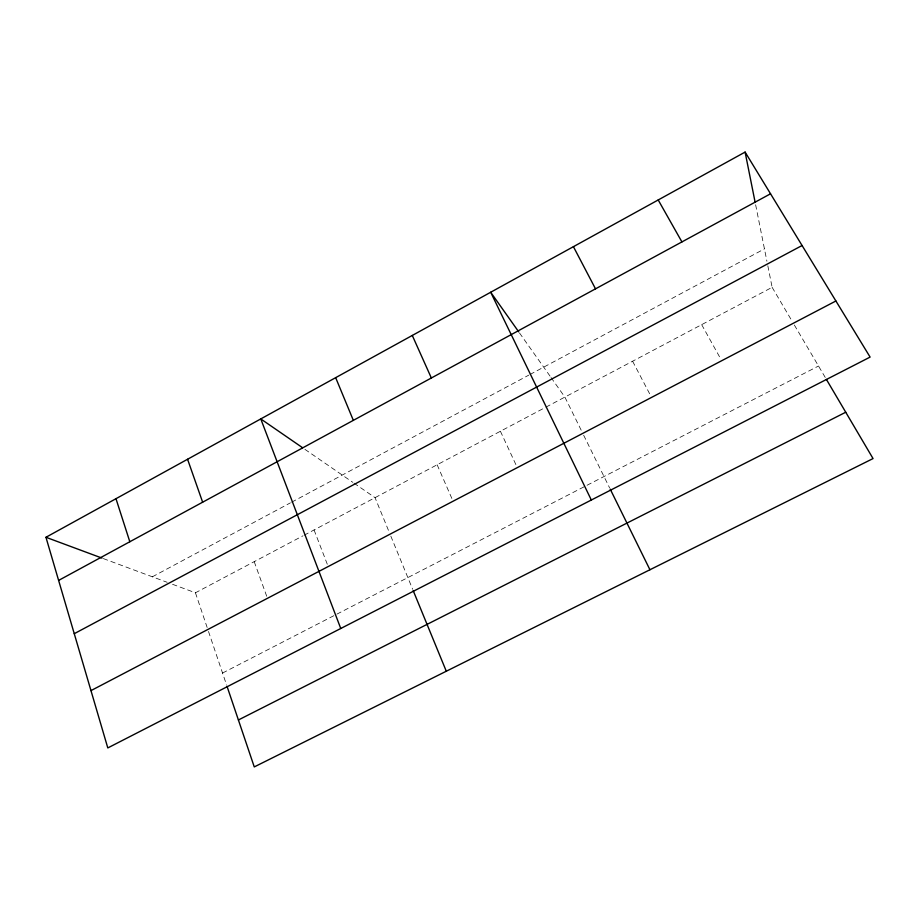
<?xml version="1.0" encoding="UTF-8"?>
<svg xmlns="http://www.w3.org/2000/svg" width="919" height="919" viewBox="0 0 919 919"><rect width="100%" height="100%" fill="white"/><g stroke="black" fill="none" stroke-linecap="round" stroke-linejoin="round"><path stroke-width="0.69" stroke-dasharray="4.59 3.45" d="M152.359 576.799L290.381 502.865M291.645 502.188L528.747 375.159M529.999 374.493L764.447 248.9M172.554 584.3L195.437 592.789L302.845 535.892M304.097 535.237L544.657 407.818M545.92 407.14L772.132 287.325L767.193 262.616M222.547 673.041L818.507 366.026M103.296 558.58L167.166 582.301M304.924 449.345L352.793 482.326M353.964 483.141L375.044 497.661L389.208 532.181M519.522 332.988L550.217 376.365M551.032 377.525L564.875 397.1L581.176 430.172M772.132 287.325L792.201 321.374M794.338 325.004L825.676 378.18M701.668 324.648L720.657 358.824M632.594 361.224L650.526 395.469M583.657 435.215L609.584 487.851M500.407 431.252L516.386 465.68M437.134 464.761L452.205 499.27M390.816 536.099L412.654 589.274M314.068 529.953L327.405 564.53M254.218 561.658L266.728 596.293M195.437 592.789L207.154 627.47M208.51 631.491L226.625 685.103M755.625 204.765L766.917 261.249"/><path stroke-width="1.38" d="M45.95 537.282L745.102 152.083L870.109 357.089L107.799 747.928L45.95 537.282L101.975 558.086M58.609 580.417L770.536 193.794M74.255 633.696L802.069 245.522M90.97 690.617L835.899 300.995M238.4 719.979L845.744 412.229M302.604 447.737L260.778 418.926L340.754 628.493M518.718 331.851L490.689 292.253L591.331 500.028M826.388 379.398L873.05 458.57L254.264 766.917L227.073 686.447M658.199 199.963L681.921 241.915M573.422 246.671L595.512 288.842M610.205 489.115L649.94 569.746M412.286 335.446L431.356 377.996M335.665 377.663L353.344 420.362M413.182 590.584L446.289 671.226M187.568 459.259L202.639 502.199M115.978 498.707L129.82 541.75M745.102 152.083L755.073 201.996"/></g></svg>
